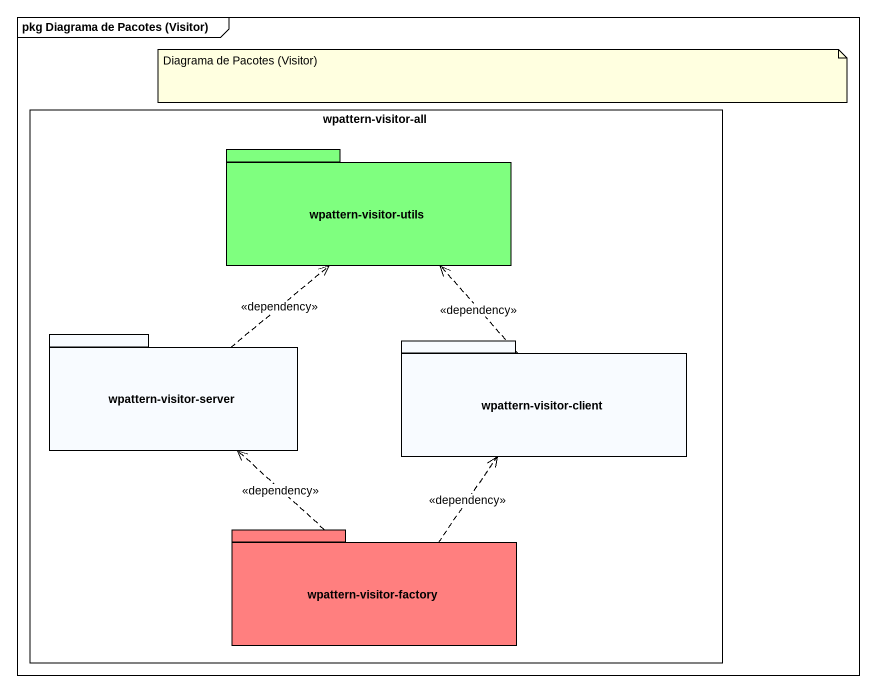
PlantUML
@startuml
mainframe pkg Diagrama de Pacotes (Visitor)
rectangle "wpattern-visitor-all" as wpattern_visitor_all {
  package "wpattern-visitor-utils" as wpattern_visitor_utils #7FFF7F {
  }
  package "wpattern-visitor-server" as wpattern_visitor_server {
  }
  package "wpattern-visitor-client" as wpattern_visitor_client {
  }
  package "wpattern-visitor-factory" as wpattern_visitor_factory #FF7F7F {
  }
}
wpattern_visitor_server .up.> wpattern_visitor_utils : <<dependency>>
wpattern_visitor_client .up.> wpattern_visitor_utils : <<dependency>>
wpattern_visitor_factory .up.> wpattern_visitor_server : <<dependency>>
wpattern_visitor_factory .up.> wpattern_visitor_client : <<dependency>>
note as N1
  Diagrama de Pacotes (Visitor)
end note
@enduml
